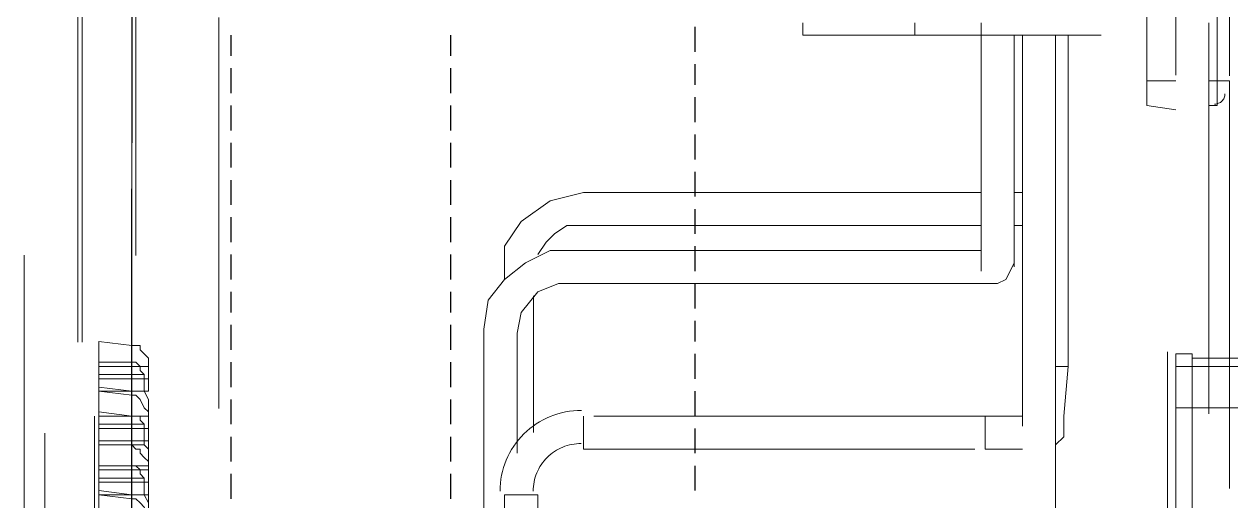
# Model space of a CAD drawing. Header units: metres. Extents: x 2999 to 3164, y 1641 to 1678.
# Drawn here: x 3140.785 to 3141.401, y 1661.922 to 1662.166 of the extents above; entities that cross this region are included whole.
import ezdxf

# ---------------------------------------------------------------- set-up
doc = ezdxf.new("R2010")
doc.units = ezdxf.units.M
doc.linetypes.add('CONTORNO_QUADRO_T', pattern=[0.35, 0.2, -0.15])
doc.layers.add('PDF28_Geometry', color=7, linetype='Continuous')

msp = doc.modelspace()

# ---------------------------------------------------------------- linework, layer by layer
at = {"layer": 'PDF28_Geometry', "linetype": 'CONTORNO_QUADRO_T', "lineweight": 25}
for points in [[(3140.83991, 1660.48166), (3140.83991, 1668.34292), (3140.83991, 1668.47892), (3140.83991, 1662.10514)], [(3140.89071, 1662.14959), (3140.89071, 1662.16017)], [(3141.0029, 1662.14959), (3141.0029, 1662.16017)], [(3140.89071, 1662.13054), (3140.89071, 1662.14324)], [(3141.0029, 1662.13054), (3141.0029, 1662.14324)], [(3140.89071, 1662.11149), (3140.89071, 1662.12419)], [(3141.0029, 1662.11149), (3141.0029, 1662.12419)], [(3140.89071, 1662.09244), (3140.89071, 1662.10514)], [(3141.0029, 1662.09244), (3141.0029, 1662.10514)], [(3140.89071, 1662.07339), (3140.89071, 1662.08609)], [(3141.0029, 1662.07339), (3141.0029, 1662.08609)], [(3140.89071, 1662.05434), (3140.89071, 1662.06704)], [(3141.0029, 1662.05434), (3141.0029, 1662.06704)], [(3140.89071, 1662.03529), (3140.89071, 1662.04799)], [(3141.0029, 1662.03529), (3141.0029, 1662.04799)], [(3140.89071, 1662.01835), (3140.89071, 1662.02894)], [(3141.0029, 1662.01835), (3141.0029, 1662.02894)], [(3140.89071, 1661.9993), (3140.89071, 1662.012)], [(3141.0029, 1661.9993), (3141.0029, 1662.012)], [(3140.89071, 1661.98025), (3140.89071, 1661.99295)], [(3141.0029, 1661.98025), (3141.0029, 1661.99295)], [(3140.89071, 1661.9612), (3140.89071, 1661.9739)], [(3141.0029, 1661.9612), (3141.0029, 1661.9739)], [(3140.89071, 1661.94215), (3140.89071, 1661.95485)], [(3141.0029, 1661.94215), (3141.0029, 1661.95485)], [(3140.89071, 1661.9231), (3140.89071, 1661.9358)], [(3141.0029, 1661.9231), (3141.0029, 1661.9358)]]:
    msp.add_lwpolyline(points, dxfattribs=at)
at = {"layer": 'PDF28_Geometry', "linetype": 'CONTORNO_QUADRO_T', "lineweight": 15}
for points in [[(3140.9013, 1662.96238), (3140.9013, 1662.86925), (3140.88436, 1662.86925), (3140.88436, 1661.76436)], [(3140.84203, 1662.94756), (3140.84203, 1661.44897)], [(3140.80605, 1662.93486), (3140.80817, 1662.93486), (3140.81028, 1662.93275), (3140.81028, 1662.92428), (3140.8124, 1662.90312), (3140.8124, 1661.34526), (3140.81028, 1661.32409), (3140.81028, 1661.31774), (3140.80817, 1661.31562), (3140.787, 1661.31562), (3140.78912, 1661.31351)], [(3140.78488, 1661.49766), (3140.78488, 1662.92217)], [(3140.8124, 1662.90312), (3140.81452, 1662.90312), (3140.81452, 1661.34526), (3140.8124, 1661.34526)], [(3140.91823, 1661.46802), (3141.37331, 1661.47226), (3141.37331, 1661.77917), (3141.3839, 1661.77917), (3141.3839, 1661.78976), (3141.37331, 1661.78976), (3141.37331, 1662.82057)], [(3141.33521, 1662.8121), (3141.33521, 1662.16017), (3141.27383, 1662.16017), (3141.27383, 1662.16652)], [(3141.3585, 1662.18345), (3141.3585, 1662.13689), (3141.37331, 1662.13689)], [(3141.23996, 1662.16652), (3141.23996, 1662.16017), (3141.18281, 1662.16017), (3141.18281, 1662.16652)], [(3141.39024, 1662.16652), (3141.39024, 1661.79822)], [(3141.17435, 1661.49342), (3141.17435, 1661.49554), (3141.17435, 1661.50401), (3141.17435, 1661.52517), (3141.17435, 1661.57597), (3141.17435, 1661.67334), (3141.17435, 1661.77282), (3141.17435, 1661.78552), (3141.1807, 1661.79611), (3141.19128, 1661.80457), (3141.20186, 1661.80457), (3141.25266, 1661.80457), (3141.27806, 1661.80457), (3141.28865, 1661.80881), (3141.29923, 1661.81727), (3141.30558, 1661.82574), (3141.30981, 1661.83844), (3141.31193, 1661.86172), (3141.31193, 1661.9612), (3141.31193, 1662.16017)], [(3141.23996, 1662.16017), (3141.27383, 1662.16017), (3141.27383, 1662.07127), (3141.27383, 1662.05222), (3141.27383, 1662.04375), (3141.27383, 1662.04164), (3141.27383, 1662.03952)], [(3141.29076, 1662.04164), (3141.29076, 1662.04375), (3141.29076, 1662.04587), (3141.29076, 1662.05857), (3141.29076, 1662.09244), (3141.29076, 1662.16017)], [(3141.295, 1662.16017), (3141.295, 1661.92099)], [(3141.31193, 1661.95062), (3141.31616, 1661.95485), (3141.31616, 1661.95697), (3141.31616, 1661.96544), (3141.31828, 1661.99084), (3141.31828, 1662.16017)], [(3141.3585, 1662.13689), (3141.3585, 1662.12419), (3141.37331, 1662.12207)], [(3141.39448, 1662.13689), (3141.39024, 1662.13689)], [(3141.40083, 1662.13689), (3141.40083, 1662.12842), (3141.40083, 1661.78976), (3141.40083, 1661.77917), (3141.40083, 1661.31351)], [(3141.36908, 1661.79822), (3141.36908, 1662.12419)], [(3141.39024, 1662.12419), (3141.39448, 1662.12419)], [(3141.27383, 1662.07974), (3141.13836, 1662.07974), (3141.07063, 1662.07974), (3141.0537, 1662.0755), (3141.03888, 1662.06492), (3141.03041, 1662.05222), (3141.03041, 1662.03529)], [(3141.295, 1662.07974), (3141.29076, 1662.07974)], [(3141.04735, 1662.04799), (3141.05158, 1662.05434), (3141.05581, 1662.05857), (3141.06216, 1662.0628), (3141.06851, 1662.0628), (3141.09815, 1662.0628), (3141.15741, 1662.0628), (3141.27383, 1662.0628)], [(3141.29076, 1662.0628), (3141.295, 1662.0628)], [(3141.27383, 1662.0501), (3141.26325, 1662.0501), (3141.25055, 1662.0501), (3141.22303, 1662.0501), (3141.16588, 1662.0501), (3141.0537, 1662.0501), (3141.041, 1662.04375), (3141.03041, 1662.03529), (3141.02195, 1662.0247), (3141.01983, 1662.00989), (3141.01983, 1661.95485), (3141.01983, 1661.84267)], [(3141.03676, 1661.94639), (3141.03676, 1661.99507), (3141.03676, 1662.00777), (3141.03888, 1662.01835), (3141.04735, 1662.02894), (3141.05793, 1662.03317), (3141.1553, 1662.03317), (3141.25266, 1662.03317), (3141.27383, 1662.03317), (3141.28018, 1662.03317), (3141.2823, 1662.03317), (3141.28653, 1662.03529), (3141.28865, 1662.03952), (3141.29076, 1662.04375)], [(3141.04523, 1661.95697), (3141.04523, 1661.96332), (3141.04523, 1661.98872), (3141.04523, 1662.01624), (3141.04523, 1662.0247), (3141.04523, 1662.02682)], [(3141.38178, 1661.99494), (3141.43681, 1661.99494), (3141.55323, 1661.99494)], [(3141.43681, 1661.9907), (3141.37331, 1661.9907)], [(3140.82298, 1661.97814), (3140.83991, 1661.97814), (3140.82298, 1661.98025), (3140.82298, 1661.96755), (3140.83991, 1661.96544)], [(3141.43681, 1661.96967), (3141.37331, 1661.96967)], [(3141.295, 1661.96544), (3141.27595, 1661.96544), (3141.07063, 1661.96544)], [(3140.83991, 1661.95274), (3140.82298, 1661.95274), (3140.82298, 1661.94004), (3140.83991, 1661.94004)], [(3140.82298, 1661.95062), (3140.83991, 1661.95062)], [(3141.07063, 1661.9485), (3141.27595, 1661.9485), (3141.295, 1661.9485)], [(3140.82298, 1661.92522), (3140.83991, 1661.92522), (3140.82298, 1661.92734), (3140.82298, 1661.91464), (3140.83991, 1661.91252)], [(3141.03041, 1661.92522), (3141.03041, 1661.84267)], [(3141.04735, 1661.84267), (3141.04735, 1661.92522)]]:
    msp.add_lwpolyline(points, dxfattribs=at)
for points in [[(3141.40083, 1662.68933), (3141.40083, 1662.13689), (3141.39448, 1662.13689), (3141.39448, 1662.68933)], [(3141.38178, 1661.80034), (3141.37331, 1661.80034), (3141.37331, 1661.99719), (3141.38178, 1661.99719)]]:
    msp.add_lwpolyline(points, close=True, dxfattribs=at)
at = {"layer": 'PDF28_Geometry', "linetype": 'CONTORNO_QUADRO_T', "lineweight": 0}
for points in [[(3140.84838, 1662.23637), (3140.83991, 1662.23637), (3140.83991, 1662.00142), (3140.82298, 1662.00354), (3140.82298, 1661.99084), (3140.82298, 1661.98449), (3140.82298, 1661.98025)], [(3140.81028, 1661.39182), (3140.81028, 1661.39817), (3140.81028, 1661.40029), (3140.80817, 1661.40241), (3140.80817, 1661.40452), (3140.80605, 1661.40452), (3140.80605, 1661.40664), (3140.80393, 1661.40664), (3140.80182, 1661.40664), (3140.7997, 1661.40664), (3140.7997, 1661.39394), (3140.80817, 1661.39394), (3140.80182, 1661.39394), (3140.79547, 1661.39394), (3140.79547, 1661.40452), (3140.79547, 1661.40664), (3140.79547, 1662.00354)], [(3140.82298, 1661.99084), (3140.84838, 1661.99084), (3140.84838, 1661.99507), (3140.84626, 1661.99719), (3140.84415, 1661.9993), (3140.84415, 1662.00142), (3140.84203, 1662.00142), (3140.83991, 1662.00142)], [(3140.83991, 1661.99295), (3140.82298, 1661.99295)], [(3140.84626, 1661.97814), (3140.84626, 1661.9866), (3140.84415, 1661.98872), (3140.84415, 1661.99084), (3140.84203, 1661.99295), (3140.83991, 1661.99295), (3140.83991, 1661.97602)], [(3140.84838, 1661.99084), (3140.84838, 1661.98449)], [(3140.82298, 1661.9866), (3140.84626, 1661.9866)], [(3140.83991, 1661.95274), (3140.84838, 1661.95274), (3140.84838, 1661.95485), (3140.84838, 1661.95909), (3140.84838, 1661.96544), (3140.82298, 1661.96544), (3140.82298, 1661.96755), (3140.83991, 1661.96544), (3140.84838, 1661.96544), (3140.84838, 1661.96967), (3140.84838, 1661.97179), (3140.84838, 1661.9739), (3140.84626, 1661.97814), (3140.83991, 1661.97814), (3140.84838, 1661.97814), (3140.84838, 1661.98237), (3140.84838, 1661.98449), (3140.82298, 1661.98449)], [(3140.82298, 1661.97814), (3140.83991, 1661.97602), (3140.84203, 1661.97602), (3140.84415, 1661.9739), (3140.84626, 1661.96967), (3140.84838, 1661.96755), (3140.84838, 1661.96544)], [(3140.84838, 1661.96332), (3140.84838, 1661.31986), (3140.84626, 1661.31986), (3140.83991, 1661.31986), (3140.81875, 1661.32197), (3140.81875, 1661.32409), (3140.82087, 1661.32832), (3140.82087, 1661.34526)], [(3140.82087, 1661.96544), (3140.82087, 1661.34526)], [(3140.82298, 1661.96544), (3140.82298, 1661.95909), (3140.84838, 1661.95909)], [(3140.82298, 1661.9612), (3140.84626, 1661.9612), (3140.84415, 1661.96332), (3140.84415, 1661.96544), (3140.84203, 1661.96544), (3140.83991, 1661.96544), (3140.83991, 1661.95062), (3140.84626, 1661.95062), (3140.84838, 1661.9485), (3140.84838, 1661.94639), (3140.84838, 1661.94215), (3140.84838, 1661.94004), (3140.83991, 1661.94004), (3140.82298, 1661.94004), (3140.82298, 1661.93792), (3140.82298, 1661.93157), (3140.82298, 1661.92734)], [(3140.82298, 1661.95909), (3140.82298, 1661.95274)], [(3140.83991, 1661.31351), (3140.84203, 1661.31139), (3140.83991, 1661.31351), (3140.84203, 1661.31139), (3140.84203, 1661.31774), (3140.83991, 1661.31774), (3140.84203, 1661.31774), (3140.84203, 1661.95909)], [(3140.84626, 1661.95062), (3140.84626, 1661.9612)], [(3140.82298, 1661.93792), (3140.84838, 1661.93792), (3140.84838, 1661.94215), (3140.84626, 1661.94427), (3140.84415, 1661.94639), (3140.84415, 1661.9485), (3140.84203, 1661.9485), (3140.83991, 1661.95062), (3140.82298, 1661.95062)], [(3140.84626, 1661.93369), (3140.84415, 1661.9358), (3140.84415, 1661.93792), (3140.84203, 1661.94004), (3140.83991, 1661.94004), (3140.83991, 1661.9231)], [(3140.84838, 1661.91252), (3140.84838, 1661.91675), (3140.84838, 1661.91887), (3140.84838, 1661.92099), (3140.84626, 1661.92522), (3140.84626, 1661.93369), (3140.82298, 1661.93369)], [(3140.84838, 1661.93792), (3140.84838, 1661.93157)], [(3140.82298, 1661.93157), (3140.84838, 1661.93157), (3140.84838, 1661.92945), (3140.84838, 1661.92522), (3140.83991, 1661.92522), (3140.84626, 1661.92522)], [(3140.82298, 1661.92522), (3140.83991, 1661.9231), (3140.84203, 1661.9231), (3140.84415, 1661.92099), (3140.84626, 1661.91887), (3140.84838, 1661.91464), (3140.84838, 1661.91252), (3140.82298, 1661.91252), (3140.82298, 1661.91464), (3140.83991, 1661.91252), (3140.84203, 1661.91252), (3140.84415, 1661.91252), (3140.84415, 1661.9104), (3140.84626, 1661.90829)]]:
    msp.add_lwpolyline(points, dxfattribs=at)
at = {"layer": 'PDF28_Geometry', "color": 3, "linetype": 'CONTORNO_QUADRO_T', "lineweight": 25}
for points in [[(3141.12778, 1662.1517), (3141.12778, 1662.1644)], [(3141.12778, 1662.13477), (3141.12778, 1662.14535)], [(3141.12778, 1662.11572), (3141.12778, 1662.12842)], [(3141.12778, 1662.09667), (3141.12778, 1662.10937)], [(3141.12778, 1662.07762), (3141.12778, 1662.09032)], [(3141.12778, 1662.05857), (3141.12778, 1662.07127)], [(3141.12778, 1662.03952), (3141.12778, 1662.05222)], [(3141.12778, 1662.02047), (3141.12778, 1662.03317)], [(3141.12778, 1662.00354), (3141.12778, 1662.01412)], [(3141.12778, 1661.98449), (3141.12778, 1661.99719)], [(3141.12778, 1661.96544), (3141.12778, 1661.97814)], [(3141.12778, 1661.94639), (3141.12778, 1661.95909)], [(3141.12778, 1661.92734), (3141.12778, 1661.94004)]]:
    msp.add_lwpolyline(points, dxfattribs=at)
at = {"layer": 'PDF28_Geometry', "color": 8, "linetype": 'CONTORNO_QUADRO_T', "lineweight": 15, "true_color": 0x808080}
for points in [[(3141.39448, 1662.12419), (3141.39448, 1662.13689)], [(3141.31193, 1661.99084), (3141.31405, 1661.99084), (3141.31616, 1661.99084), (3141.31828, 1661.99084)], [(3141.07063, 1661.96544), (3141.07063, 1661.9485)], [(3141.27595, 1661.96544), (3141.27595, 1661.9485)], [(3141.03041, 1661.92522), (3141.04735, 1661.92522)]]:
    msp.add_lwpolyline(points, dxfattribs=at)
at = {"layer": 'PDF28_Geometry', "linetype": 'CONTORNO_QUADRO_T', "lineweight": 15}
for centre, radius, start, end in [((3141.39318, 1662.13021), 0.00529, 270.00006, 359.99994), ((3141.06932, 1661.927), 0.04127, 89.6097, 180.00007), ((3141.06932, 1661.927), 0.02434, 89.60965, 179.99975)]:
    msp.add_arc(centre, radius, start, end, dxfattribs=at)

doc.saveas('drawing.dxf')
